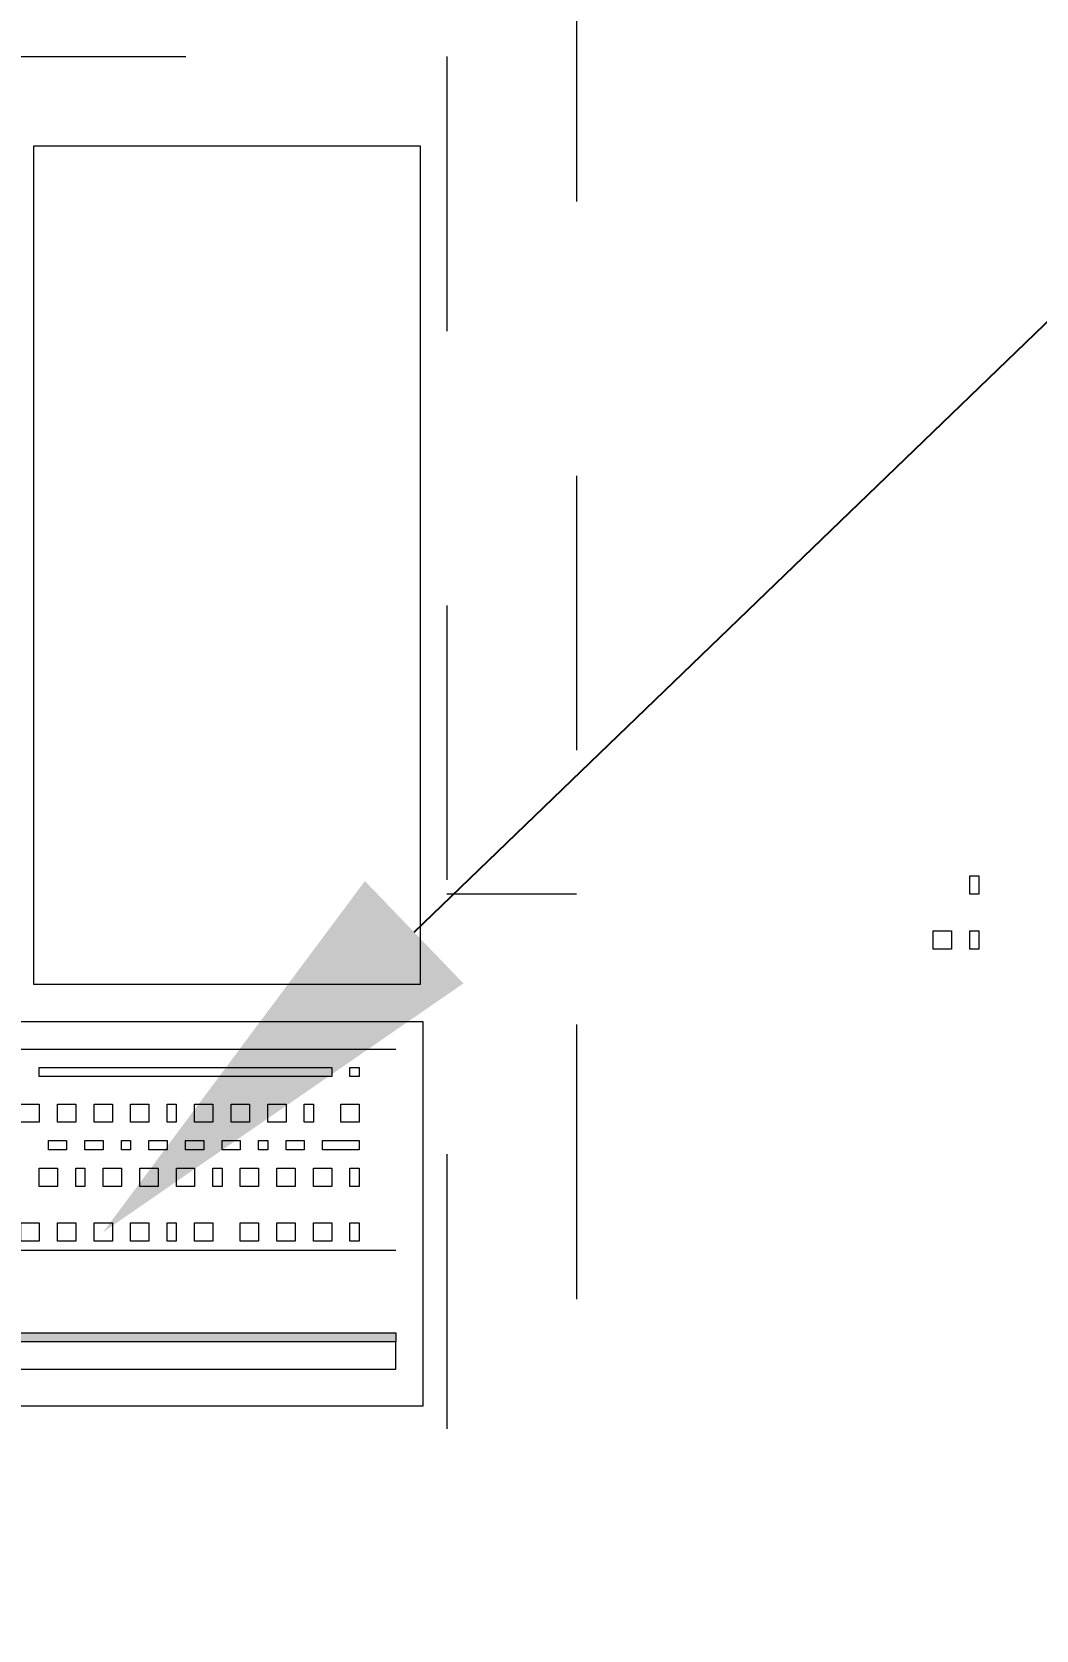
# Model space of a CAD drawing. Header units: millimetres. Extents: x 0 to 9491604, y -172998 to 295086.
# Drawn here: x 388375 to 388957, y 28992 to 29916 of the extents above; entities that cross this region are included whole.
import ezdxf
from ezdxf import colors
from ezdxf.entities.mleader import LeaderData, LeaderLine
from ezdxf.enums import TextEntityAlignment as Align
from ezdxf.math import Vec2, Vec3

# ---------------------------------------------------------------- set-up
doc = ezdxf.new("R2018")
doc.units = ezdxf.units.MM
doc.linetypes.add('Штрих', pattern=[6.35, 3.175, -3.175])
for name, color, linetype, lineweight in [('_TEXT', 7, 'Continuous', 30), ('АР_Маркер экспликации', 239, 'Continuous', 13), ('АР_Номер помещения', 250, 'Continuous', 9)]:
    doc.layers.add(name, color=color, linetype=linetype, lineweight=lineweight)
doc.layers.add('АР_лестницы', color=7, linetype='Continuous', lineweight=15, true_color=0xff24ff)
doc.layers.add('ТХ_ОБЩЕЕ', color=7, linetype='Continuous', lineweight=0, true_color=0x7b7b7b)
doc.layers.add('АР_Названия помещений', color=124, linetype='Continuous', lineweight=5, plot=False)
doc.layers.add('АР_Помещения_площадь', color=19, linetype='Continuous', lineweight=9, plot=False)
doc.styles.add('ISOCPEUR', font='', dxfattribs={"height": 250})
doc.styles.get("Standard").update_dxf_attribs({"font": 'GOST.TTF'})
doc.styles.get('ISOCPEUR').set_extended_font_data('ISOCPEUR', italic=True)

# ---------------------------------------------------------------- blocks, each defined once
blk = doc.blocks.new('*U252')
at = {"color": 7, "style": 'ISOCPEUR', "width": 0.7, "flags": 1}
blk.add_attdef('КАТЕГОРИЯ', (-499.17, -2092.19), '', height=250, dxfattribs=at)
at = {"layer": 'АР_Номер помещения', "color": 7, "style": 'ISOCPEUR', "width": 0.7}
blk.add_attdef('НОМЕР_ПОМЕЩЕНИЯ', text='', height=300, dxfattribs=at).set_placement((-13874.5, 6637.55), align=Align.MIDDLE_CENTER)
at = {"layer": 'АР_Помещения_площадь', "color": 7, "lineweight": 30, "width": 0.7, "flags": 104}
blk.add_attdef('ИМЯ_ПОМЕЩЕНИЯ', text='', height=100, dxfattribs=at).set_placement((157.63, 1217.14), align=Align.MIDDLE_CENTER)
at = {"layer": 'АР_Помещения_площадь', "color": 7, "style": 'ISOCPEUR', "width": 0.7}
blk.add_attdef('ПЛОЩАДЬ_ПОМЕЩЕНИЯ', text='', height=200, dxfattribs=at).set_placement((-12654.58, 407.67), align=Align.MIDDLE_RIGHT)
blk = doc.blocks.new('A$C064f767a')
at = {"layer": 'АР_лестницы', "linetype": 'Штрих', "lineweight": 9, "ltscale": 50}
blk.add_line((7180, 1549.58), (7105, 1549.58), dxfattribs=at)
for points in [[(4180, 1159.05), (4180, 2109.05), (7180, 2109.05), (7180, 1159.05)], [(4255, 1159.05), (4255, 2034.05), (7105, 2034.05), (7105, 1159.05)]]:
    blk.add_lwpolyline(points, dxfattribs=at)
blk = doc.blocks.new('table oborud')
at = {"lineweight": 9, "elevation": 0}
blk.add_lwpolyline([(743413.46, 689148.36), (743898.7, 689148.36), (743898.7, 688924.76), (743413.46, 688924.76)], close=True, dxfattribs=at)
at = {"layer": 'ТХ_ОБЩЕЕ', "ltscale": 100, "transparency": 33554687}
for points in [[(743391.96, 688922.99), (743391.96, 689309.28), (743169.71, 689309.28), (743169.71, 688922.99)], [(743206.75, 688938.87), (743206.75, 689293.41), (743190.88, 689293.41), (743190.88, 688938.87), (743206.75, 688938.87), (743206.75, 689293.41), (743212.04, 689293.41), (743212.04, 688938.87)], [(743344.34, 689145.24), (743333.75, 689145.24), (743333.75, 689171.7), (743344.34, 689171.7)], [(743275.54, 689145.24), (743264.96, 689145.24), (743264.96, 689155.82), (743275.54, 689155.82)], [(743307.29, 689134.66), (743296.71, 689134.66), (743296.71, 689145.24), (743307.29, 689145.24)], [(743365.5, 688975.91), (743360.21, 688975.91), (743360.21, 689145.24), (743365.5, 689145.24)], [(743275.54, 689124.07), (743264.96, 689124.07), (743264.96, 689134.66), (743275.54, 689134.66)], [(743323.17, 689129.37), (743317.88, 689129.37), (743317.88, 689139.95), (743323.17, 689139.95)], [(743344.34, 689124.07), (743333.75, 689124.07), (743333.75, 689134.66), (743344.34, 689134.66)], [(743307.29, 689118.78), (743296.71, 689118.78), (743296.71, 689124.07), (743307.29, 689124.07)], [(743323.17, 689108.2), (743317.88, 689108.2), (743317.88, 689118.78), (743323.17, 689118.78)], [(743275.54, 689102.91), (743264.96, 689102.91), (743264.96, 689113.49), (743275.54, 689113.49)], [(743307.29, 689097.62), (743296.71, 689097.62), (743296.71, 689108.2), (743307.29, 689108.2)], [(743344.34, 689102.91), (743333.75, 689102.91), (743333.75, 689113.49), (743344.34, 689113.49)], [(743323.17, 689092.33), (743317.88, 689092.33), (743317.88, 689097.62), (743323.17, 689097.62)], [(743275.54, 689081.74), (743264.96, 689081.74), (743264.96, 689092.32), (743275.54, 689092.32)], [(743344.34, 689081.74), (743333.75, 689081.74), (743333.75, 689092.32), (743344.34, 689092.32)], [(743307.29, 689076.45), (743296.71, 689076.45), (743296.71, 689087.03), (743307.29, 689087.03)], [(743323.17, 689071.16), (743317.88, 689071.16), (743317.88, 689081.74), (743323.17, 689081.74)], [(743275.54, 689065.87), (743264.96, 689065.87), (743264.96, 689071.16), (743275.54, 689071.16)], [(743344.34, 689065.87), (743333.75, 689065.87), (743333.75, 689071.16), (743344.34, 689071.16)], [(743307.29, 689055.28), (743296.71, 689055.28), (743296.71, 689065.86), (743307.29, 689065.86)], [(743323.17, 689049.99), (743317.88, 689049.99), (743317.88, 689060.58), (743323.17, 689060.58)], [(743275.54, 689044.7), (743264.96, 689044.7), (743264.96, 689055.28), (743275.54, 689055.28)], [(743344.34, 689044.7), (743333.75, 689044.7), (743333.75, 689055.28), (743344.34, 689055.28)], [(743307.29, 689039.41), (743296.71, 689039.41), (743296.71, 689044.7), (743307.29, 689044.7)], [(743323.17, 689028.82), (743317.88, 689028.82), (743317.88, 689039.41), (743323.17, 689039.41)], [(743344.34, 689023.54), (743333.75, 689023.54), (743333.75, 689034.12), (743344.34, 689034.12)], [(743275.54, 689018.24), (743264.96, 689018.24), (743264.96, 689028.82), (743275.54, 689028.82)], [(743307.29, 689018.24), (743296.71, 689018.24), (743296.71, 689028.82), (743307.29, 689028.82)], [(743323.17, 689012.95), (743317.88, 689012.95), (743317.88, 689018.24), (743323.17, 689018.24)], [(743275.54, 688997.07), (743264.96, 688997.07), (743264.96, 689007.66), (743275.54, 689007.66)], [(743307.29, 688997.07), (743296.71, 688997.07), (743296.71, 689007.66), (743307.29, 689007.66)], [(743344.34, 689002.37), (743333.75, 689002.37), (743333.75, 689012.95), (743344.34, 689012.95)], [(743323.17, 688991.78), (743317.88, 688991.78), (743317.88, 689002.37), (743323.17, 689002.37)], [(743275.54, 688975.91), (743264.96, 688975.91), (743264.96, 688986.49), (743275.54, 688986.49)], [(743307.29, 688975.91), (743296.71, 688975.91), (743296.71, 688986.49), (743307.29, 688986.49)], [(743344.34, 688986.49), (743333.75, 688986.49), (743333.75, 688991.78), (743344.34, 688991.78)], [(743323.17, 688960.03), (743317.88, 688960.03), (743317.88, 688981.2), (743323.17, 688981.2)], [(743344.34, 688960.03), (743333.75, 688960.03), (743333.75, 688970.62), (743344.34, 688970.62)], [(743275.54, 688960.03), (743264.96, 688960.03), (743264.96, 688965.33), (743275.54, 688965.33)], [(743307.29, 688960.03), (743296.71, 688960.03), (743296.71, 688965.33), (743307.29, 688965.33)], [(743365.5, 688960.03), (743360.21, 688960.03), (743360.21, 688965.33), (743365.5, 688965.33)], [(743444.58, 688617.06), (743434, 688617.06), (743434, 688627.64), (743444.58, 688627.64)], [(743444.58, 688601.19), (743434, 688601.19), (743434, 688606.48), (743444.58, 688606.48)], [(743476.33, 688601.19), (743465.75, 688601.19), (743465.75, 688606.48), (743476.33, 688606.48)]]:
    blk.add_lwpolyline(points, close=True, dxfattribs=at)
for points in [[(743259.67, 688938.87), (743259.67, 689293.41)], [(743376.08, 689293.41), (743376.08, 688938.86)]]:
    blk.add_lwpolyline(points, dxfattribs=at)
blk.add_solid([(743206.75, 689293.4), (743206.75, 688938.86), (743212.04, 689293.4), (743212.04, 688938.86)], dxfattribs=at)
blk = doc.blocks.new('*U286')
at = {"color": 7, "style": 'ISOCPEUR', "width": 0.7, "flags": 1}
blk.add_attdef('КАТЕГОРИЯ', (-499.17, -2092.19), '', height=250, dxfattribs=at)
at = {"layer": 'АР_Номер помещения', "color": 7, "style": 'ISOCPEUR', "width": 0.7}
blk.add_attdef('НОМЕР_ПОМЕЩЕНИЯ', text='', height=300, dxfattribs=at).set_placement((-12706.03, 14288.98), align=Align.MIDDLE_CENTER)
at = {"layer": 'АР_Помещения_площадь', "color": 7, "style": 'ISOCPEUR', "width": 0.7}
blk.add_attdef('ПЛОЩАДЬ_ПОМЕЩЕНИЯ', text='', height=200, dxfattribs=at).set_placement((-12401.87, 13466.71), align=Align.MIDDLE_RIGHT)
at = {"layer": 'АР_Помещения_площадь', "color": 7, "lineweight": 30, "width": 0.7, "flags": 104}
blk.add_attdef('ИМЯ_ПОМЕЩЕНИЯ', text='', height=100, dxfattribs=at).set_placement((157.63, 1217.14), align=Align.MIDDLE_CENTER)

msp = doc.modelspace()

# ---------------------------------------------------------------- block references
at = {"lineweight": 9, "rotation": 90}
msp.add_blockref('table oborud', (1077524.75, -714048.08, 0), dxfattribs=at)
at = {"layer": '_TEXT', "color": 1, "lineweight": 9, "ltscale": 500}
msp.add_blockref('A$C064f767a', (381510.58, 27868.12), dxfattribs=at)
at = {"layer": 'АР_Маркер экспликации', "lineweight": 9}
ref = msp.add_blockref('*U252', (393314.66, 52054.84), dxfattribs=at)
lines = msp.add_mtext('\\W0.8000;Кабинет материальной технологии тип 2', dxfattribs={"layer": 'АР_Названия помещений', "insert": (379480.41, 56862.59), "char_height": 4891.9555, "width": 926.94, "attachment_point": 1})
ref.add_attrib('ИМЯ_ПОМЕЩЕНИЯ', '', (379480.41, 56862.59), dxfattribs={"flags": 104}).embed_mtext(lines)
at = {"layer": 'АР_Маркер экспликации', "color": 7, "lineweight": 9}
ref = msp.add_blockref('*U286', (400668.24, 30563.79), dxfattribs=at)
lines = msp.add_mtext('\\W0.8000;Многофункциональное пространство с функцией актового зала (с эстрадой в уровне пола)', dxfattribs={"layer": 'АР_Названия помещений', "insert": (388508.97, 42822.09), "char_height": 6157.775, "width": 926.94, "attachment_point": 1})
ref.add_attrib('ИМЯ_ПОМЕЩЕНИЯ', '', (388508.97, 42822.09), dxfattribs={"flags": 104}).embed_mtext(lines)

# ---------------------------------------------------------------- leaders
at = {"lineweight": 9}
ml = msp.add_multileader_mtext('Standard', dxfattribs=at)
ml.set_content('ТК-шкаф', color=256)
ml.set_leader_properties()
ml.build(insert=Vec2(0, 0))
ml.multileader.update_dxf_attribs({"text_left_attachment_type": 6, "text_right_attachment_type": 6, "arrow_head_size": 250})
ctx = ml.context
ctx.base_point, ctx.char_height, ctx.arrow_head_size, ctx.plane_origin = Vec3(386816.44, 30588.12, 0), 350, 250, Vec3(386429.26, 30593.26, 0)
ctx.left_attachment, ctx.right_attachment = 6, 6
notes = []
notes.append((ctx, [(0, (1, 1, 0), (386808.44, 30588.12, 0), (1, 0), 8, [(0, [(386119.47, 29492.58, 0)], 0, [])])]))
ctx.mtext.insert, ctx.mtext.flow_direction = Vec3(386818.44, 31037.94, 0), 5
ml = msp.add_multileader_mtext('Standard', dxfattribs=at)
ml.set_content('3.2', color=256)
ml.set_leader_properties()
ml.build(insert=Vec2(0, 0))
ml.multileader.update_dxf_attribs({"text_left_attachment_type": 6, "text_right_attachment_type": 6, "arrow_head_size": 250})
ctx = ml.context
ctx.base_point, ctx.char_height, ctx.arrow_head_size, ctx.plane_origin = Vec3(389206.82, 29975.97, 0), 350, 250, Vec3(388709.49, 29353.78, 0)
ctx.left_attachment, ctx.right_attachment = 6, 6
notes.append((ctx, [(0, (1, 1, 0), (389198.82, 29975.97, 0), (1, 0), 8, [(0, [(388416.55, 29222.17, 0)], 0, [])])]))
ctx.mtext.insert, ctx.mtext.flow_direction = Vec3(389208.82, 30395.97, 0), 5
for ctx, leaders in notes:
    for number, flags, end, landing, length, lines in leaders:
        leader = LeaderData()
        leader.index, (leader.has_last_leader_line, leader.has_dogleg_vector, leader.attachment_direction) = number, flags
        leader.last_leader_point, leader.dogleg_vector, leader.dogleg_length = Vec3(end), Vec3(landing), length
        for number, points, colour, breaks in lines:
            line = LeaderLine()
            line.index, line.vertices, line.color, line.breaks = number, Vec3.list(points), colors.encode_raw_color(colour), breaks
            leader.lines.append(line)
        ctx.leaders.append(leader)

doc.saveas('drawing.dxf')
